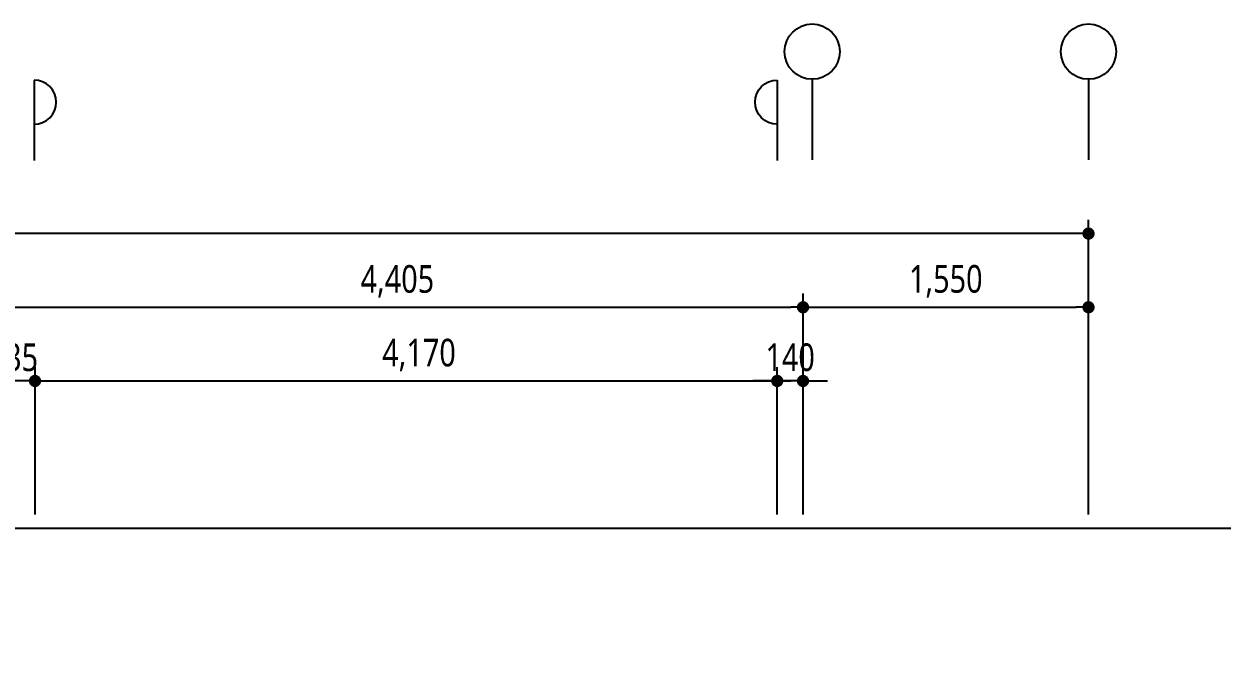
# Model space of a CAD drawing. Header units: millimetres. Extents: x -33000 to 294000, y 0 to 42408.
# Drawn here: x 278241 to 284746, y 24738 to 28212 of the extents above; entities that cross this region are included whole.
import ezdxf

# ---------------------------------------------------------------- set-up
doc = ezdxf.new("R2010")
doc.units = ezdxf.units.MM
doc.header["$LTSCALE"] = 50
doc.layers.add('arch', color=8, linetype='Continuous')
doc.layers.add('DIM', color=7, linetype='Continuous')
doc.styles.add('ANU-TEXT 0', font='malgun.ttf', dxfattribs={"width": 0.8})
doc.dimstyles.new('UDIM-외부', dxfattribs={"dimscale": 50, "dimtxt": 3, "dimasz": 1.33, "dimexe": 1.5, "dimexo": 1.5, "dimgap": 1, "dimtad": 1, "dimdec": 0, "dimzin": 0, "dimdsep": 46, "dimlunit": 6, "dimtxsty": 'ANU-TEXT 0', "dimblk": 'DOT', "dimcen": 0.09, "dimdle": 1.5, "dimclrd": 256, "dimclre": 256, "dimclrt": 3, "dimadec": 0, "dimazin": 0, "dimtfac": 1, "dimtdec": 0, "dimtix": 1, "dimtmove": 2, "dimatfit": 3, "dimfxl": 1.5, "dimtolj": 1, "dimtzin": 0, "dimlwd": -1, "dimarcsym": 0})

# ---------------------------------------------------------------- blocks, each defined once
blk = doc.blocks.new('중심')
blk.add_line((-350, 0), (0, 0))
blk.add_circle((-470, 0), 120)
blk = doc.blocks.new('안목')
blk.add_line((-350, 0), (0, 0))
blk.add_arc((-254, 0), 96, 0, 180)
blk = doc.blocks.new('_Dot')
at = {"color": 0, "linetype": 'ByBlock', "lineweight": -2}
blk.add_line((-0.5, 0), (-1, 0), dxfattribs=at)
at = {"color": 0, "linetype": 'ByBlock', "const_width": 0.5}
blk.add_lwpolyline([(-0.25, 0, 1), (0.25, 0, 1)], format="xyb", close=True, dxfattribs=at)
blk = doc.blocks.new('*D299')
at = {"lineweight": -2, "transparency": 16777216}
for p, q in [((18440, 16745), (18440, 17545)), ((22610, 16745), (22610, 17545))]:
    blk.add_line(p, q, dxfattribs=at)
at = {"transparency": 16777216}
blk.add_line((18506.5, 17470), (22543.5, 17470), dxfattribs=at)
at = {"layer": 'Defpoints', "color": 0, "transparency": 16777216}
for p in [(22610, 17470), (18440, 16670), (22610, 16670)]:
    blk.add_point(p, dxfattribs=at)
at = {"transparency": 16777216, "xscale": 66.5, "yscale": 66.5, "zscale": 66.5, "rotation": 180}
blk.add_blockref('_Dot', (18440, 17470), dxfattribs=at)
at = {"transparency": 16777216, "xscale": 66.5, "yscale": 66.5, "zscale": 66.5}
blk.add_blockref('_Dot', (22610, 17470), dxfattribs=at)
at = {"transparency": 16777216, "insert": (20525, 17610.5), "char_height": 150, "attachment_point": 5, "style": 'ANU-TEXT 0'}
blk.add_mtext('\\A1;4,170', dxfattribs=at)
blk = doc.blocks.new('*D300')
at = {"lineweight": -2, "transparency": 16777216}
for p, q in [((22470, 16745), (22470, 17545)), ((22610, 16745), (22610, 17545))]:
    blk.add_line(p, q, dxfattribs=at)
at = {"transparency": 16777216}
for p, q in [((22403.5, 17470), (22337, 17470)), ((22610, 17470), (22470, 17470)), ((22676.5, 17470), (22743, 17470))]:
    blk.add_line(p, q, dxfattribs=at)
at = {"layer": 'Defpoints', "color": 0, "transparency": 16777216}
for p in [(22470, 17470), (22470, 16670), (22610, 16670)]:
    blk.add_point(p, dxfattribs=at)
at = {"transparency": 16777216, "xscale": 66.5, "yscale": 66.5, "zscale": 66.5}
blk.add_blockref('_Dot', (22470, 17470), dxfattribs=at)
at = {"transparency": 16777216, "xscale": 66.5, "yscale": 66.5, "zscale": 66.5, "rotation": 180}
blk.add_blockref('_Dot', (22610, 17470), dxfattribs=at)
at = {"transparency": 16777216, "insert": (22540, 17597.9), "char_height": 150, "attachment_point": 5, "style": 'ANU-TEXT 0'}
blk.add_mtext('\\A1;140', dxfattribs=at)
blk = doc.blocks.new('*D303')
at = {"lineweight": -2, "transparency": 16777216}
for p, q in [((22610, 16745), (22610, 17945)), ((24160, 16745), (24160, 17945))]:
    blk.add_line(p, q, dxfattribs=at)
at = {"transparency": 16777216}
blk.add_line((22676.5, 17870), (24093.5, 17870), dxfattribs=at)
at = {"layer": 'Defpoints', "color": 0, "transparency": 16777216}
for p in [(24160, 17870), (22610, 16670), (24160, 16670)]:
    blk.add_point(p, dxfattribs=at)
at = {"transparency": 16777216, "xscale": 66.5, "yscale": 66.5, "zscale": 66.5, "rotation": 180}
blk.add_blockref('_Dot', (22610, 17870), dxfattribs=at)
at = {"transparency": 16777216, "xscale": 66.5, "yscale": 66.5, "zscale": 66.5}
blk.add_blockref('_Dot', (24160, 17870), dxfattribs=at)
at = {"transparency": 16777216, "insert": (23385, 18010.5), "char_height": 150, "attachment_point": 5, "style": 'ANU-TEXT 0'}
blk.add_mtext('\\A1;1,550', dxfattribs=at)
blk = doc.blocks.new('*D318')
at = {"lineweight": -2, "transparency": 16777216}
for p, q in [((0, 16745), (0, 18345)), ((24160, 16745), (24160, 18345))]:
    blk.add_line(p, q, dxfattribs=at)
at = {"transparency": 16777216}
blk.add_line((24093.5, 18270), (66.5, 18270), dxfattribs=at)
at = {"layer": 'Defpoints', "color": 0, "transparency": 16777216}
for p in [(0, 18270), (0, 16670), (24160, 16670)]:
    blk.add_point(p, dxfattribs=at)
at = {"transparency": 16777216, "xscale": 66.5, "yscale": 66.5, "zscale": 66.5, "rotation": 180}
blk.add_blockref('_Dot', (0, 18270), dxfattribs=at)
at = {"transparency": 16777216, "xscale": 66.5, "yscale": 66.5, "zscale": 66.5}
blk.add_blockref('_Dot', (24160, 18270), dxfattribs=at)
at = {"transparency": 16777216, "insert": (12080, 18410.5), "char_height": 150, "attachment_point": 5, "style": 'ANU-TEXT 0'}
blk.add_mtext('\\A1;24,160', dxfattribs=at)
blk = doc.blocks.new('*D304')
at = {"lineweight": -2, "transparency": 16777216}
for p, q in [((18205, 16745), (18205, 17545)), ((18440, 16745), (18440, 17545))]:
    blk.add_line(p, q, dxfattribs=at)
at = {"transparency": 16777216}
for p, q in [((18138.5, 17470), (18072, 17470)), ((18440, 17470), (18205, 17470)), ((18506.5, 17470), (18573, 17470))]:
    blk.add_line(p, q, dxfattribs=at)
at = {"layer": 'Defpoints', "color": 0, "transparency": 16777216}
for p in [(18205, 17470), (18205, 16670), (18440, 16670)]:
    blk.add_point(p, dxfattribs=at)
at = {"transparency": 16777216, "xscale": 66.5, "yscale": 66.5, "zscale": 66.5}
blk.add_blockref('_Dot', (18205, 17470), dxfattribs=at)
at = {"transparency": 16777216, "xscale": 66.5, "yscale": 66.5, "zscale": 66.5, "rotation": 180}
blk.add_blockref('_Dot', (18440, 17470), dxfattribs=at)
at = {"transparency": 16777216, "insert": (18322.5, 17597.5), "char_height": 150, "attachment_point": 5, "style": 'ANU-TEXT 0'}
blk.add_mtext('\\A1;235', dxfattribs=at)
blk = doc.blocks.new('*D321')
at = {"lineweight": -2, "transparency": 16777216}
for p, q in [((18205, 16745), (18205, 17945)), ((22610, 16745), (22610, 17945))]:
    blk.add_line(p, q, dxfattribs=at)
at = {"transparency": 16777216}
blk.add_line((18271.5, 17870), (22543.5, 17870), dxfattribs=at)
at = {"layer": 'Defpoints', "color": 0, "transparency": 16777216}
for p in [(22610, 17870), (18205, 16670), (22610, 16670)]:
    blk.add_point(p, dxfattribs=at)
at = {"transparency": 16777216, "xscale": 66.5, "yscale": 66.5, "zscale": 66.5, "rotation": 180}
blk.add_blockref('_Dot', (18205, 17870), dxfattribs=at)
at = {"transparency": 16777216, "xscale": 66.5, "yscale": 66.5, "zscale": 66.5}
blk.add_blockref('_Dot', (22610, 17870), dxfattribs=at)
at = {"transparency": 16777216, "insert": (20407.5, 18010.1), "char_height": 150, "attachment_point": 5, "style": 'ANU-TEXT 0'}
blk.add_mtext('\\A1;4,405', dxfattribs=at)
blk = doc.blocks.new('A$C09b3bb5e')
at = {"zscale": 1.25}
for name, p, xscale, yscale, rotation in [('중심', (22659.8, 18670), 1.25, 1.25, 270), ('중심', (24159.8, 18670), 1.25, 1.25, 270), ('안목', (18434.8, 18665.7), 1.25, 1.25, 270), ('안목', (22470, 18665.7), -1.250000000000004, 1.250000000000004, 90)]:
    blk.add_blockref(name, p, dxfattribs=dict(at, xscale=xscale, yscale=yscale, rotation=rotation))
for base, p1, p2, picture, middle in [((0, 18270), (24160, 16670), (0, 16670), '*D318', (12080, 18410.5)), ((22610, 17870), (18205, 16670), (22610, 16670), '*D321', (20407.5, 18010.1)), ((24160, 17870), (22610, 16670), (24160, 16670), '*D303', (23385, 18010.5)), ((18205, 17470), (18440, 16670), (18205, 16670), '*D304', (18322.5, 17597.5)), ((22610, 17470), (18440, 16670), (22610, 16670), '*D299', (20525, 17610.5)), ((22470, 17470), (22610, 16670), (22470, 16670), '*D300', (22540, 17597.9))]:
    dim = blk.add_linear_dim(base=base, p1=p1, p2=p2, dimstyle='UDIM-외부', override={"dimclrd": 256, "dimclre": 256, "dimclrt": 256})
    dim.commit()
    dim.dimension.update_dxf_attribs({"geometry": picture, "text_midpoint": middle})

msp = doc.modelspace()

# ---------------------------------------------------------------- linework, layer by layer
at = {"layer": 'arch'}
msp.add_lwpolyline([(258206.2, 6804.6), (288286.2, 6804.6), (288286.2, 25474.6), (258206.2, 25474.6)], close=True, dxfattribs=at)

# ---------------------------------------------------------------- block references
at = {"layer": 'DIM'}
msp.add_blockref('A$C09b3bb5e', (259861.2, 8804.6), dxfattribs=at)

doc.saveas('drawing.dxf')
